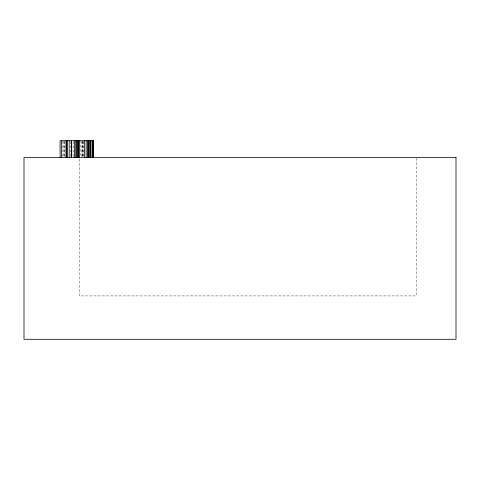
<?xml version="1.0" encoding="UTF-8"?>
<svg xmlns="http://www.w3.org/2000/svg" width="480" height="480" viewBox="0 0 480 480"><rect width="100%" height="100%" fill="white"/><g stroke="black" fill="none" stroke-linecap="round" stroke-linejoin="round"><path stroke-width="0.36" stroke-dasharray="2.4 1.8" d="M416.262 158.178L416.262 295.914L79.368 295.914L79.368 158.178M83.322 141.438L83.28 156.708M83.022 141.438L83.022 156.708M82.632 140.712L82.632 156.708M82.458 141.438L82.458 156.708M81.9 141.438L81.9 156.708M80.868 140.712L80.868 156.708M73.626 141.438L73.626 156.708M70.692 141.438L70.692 156.708M64.146 141.438L64.146 156.708M64.056 141.438L64.056 156.708M63.93 140.712L63.93 156.708M62.766 141.438L62.766 156.708"/><path stroke-width="0.72" d="M93.54 157.434L93.54 140.712L60.09 140.712L60.09 157.434M93.288 140.712L93.288 157.434M93.234 140.712L93.234 157.434M93.108 140.712L93.108 157.434M93.018 140.712L93.018 157.434M92.028 140.712L92.028 157.434M90.69 140.712L90.69 157.434M90.048 140.712L90.048 157.434M89.052 140.712L89.052 157.434M88.194 140.712L88.194 157.434M88.152 140.712L88.104 157.434M87.936 140.712L87.936 157.434M86.124 140.712L86.124 157.434M84.66 140.712L84.66 157.434M79.53 140.712L79.53 157.434M78.324 140.712L78.324 157.434M78.066 140.712L78.066 157.434M77.808 140.712L77.808 157.434M76.128 140.712L76.128 157.434M75.996 140.712L75.996 157.434M74.4 140.712L74.4 157.434M71.73 140.712L71.73 157.434M71.598 140.712L71.598 157.434M69.186 140.712L69.186 157.434M67.464 140.712L67.464 157.434M66.21 140.712L66.21 157.434M66.126 140.712L66.126 157.434M61.386 140.712L61.386 157.434M456 157.434L24 157.434L24 339.288L456 339.288L456 157.434"/></g></svg>
